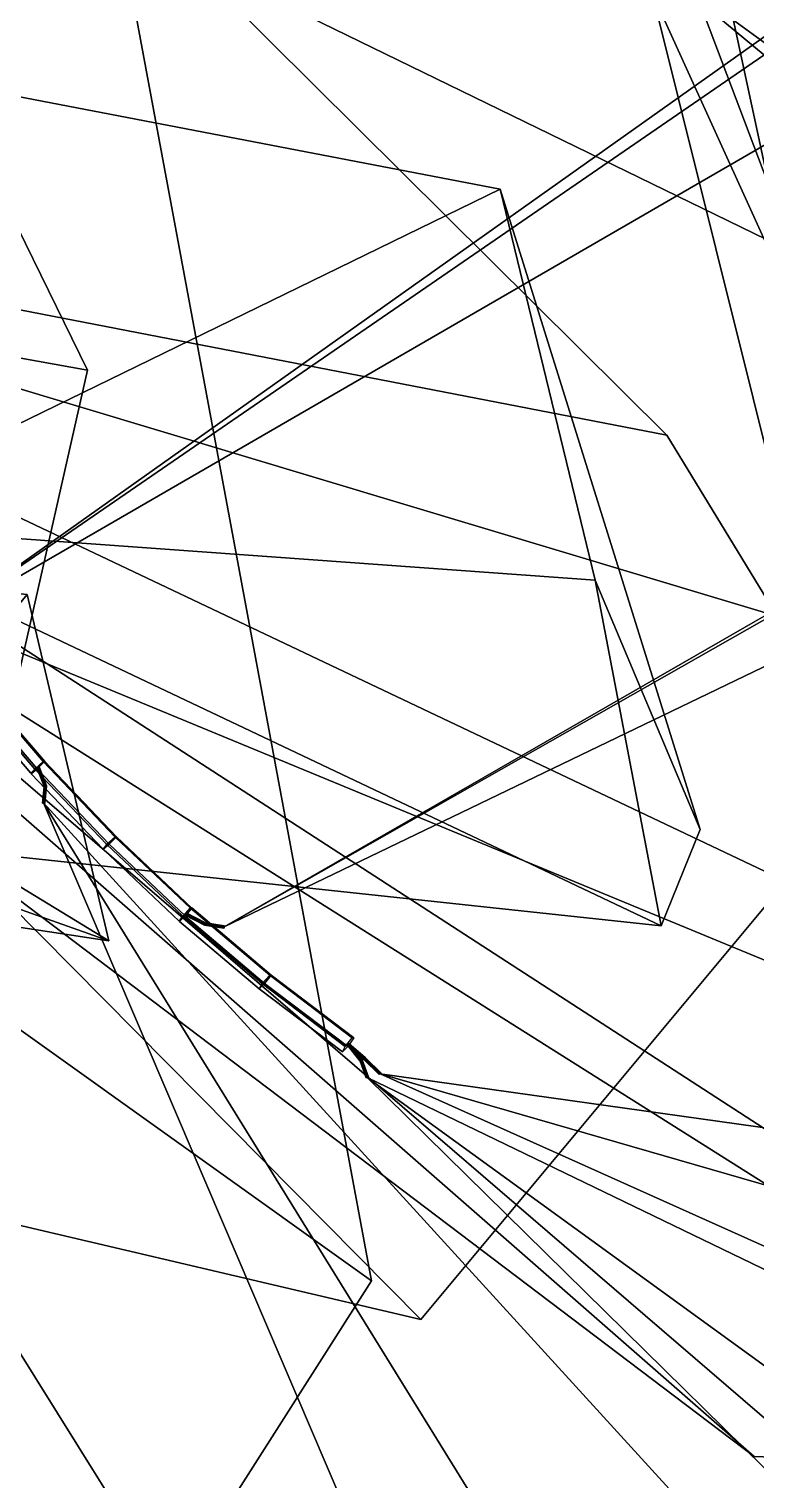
# Model space of a CAD drawing. Header units: metres. Extents: x -422 to 269, y -311 to 154.
# Drawn here: x -127.64 to -111.5, y -194.9 to -162.66 of the extents above; entities that cross this region are included whole.
import ezdxf

# ---------------------------------------------------------------- set-up
doc = ezdxf.new("R2010")
doc.units = ezdxf.units.M

msp = doc.modelspace()

# ---------------------------------------------------------------- linework, layer by layer
at = {"layer": 'coral-li_Leaf', "color": 3}
for points in [[(-112.0403, -108.6876, 421.2815), (-156.7112, -171.9143, 448.0213), (-122.5912, -112.8587, 399.1118)], [(-112.0403, -108.6876, 421.2815), (-122.5912, -112.8587, 399.1118), (-156.7112, -171.9143, 448.0213)], [(-122.5912, -112.8587, 399.1118), (-169.9484, -172.4239, 427.4928), (-184.7354, -177.2168, 402.6182)], [(-122.5912, -112.8587, 399.1118), (-184.7354, -177.2168, 402.6182), (-169.9484, -172.4239, 427.4928)], [(-122.5912, -112.8587, 399.1118), (-184.7354, -177.2168, 402.6182), (-142.5465, -114.0857, 372.0294)], [(-122.5912, -112.8587, 399.1118), (-142.5465, -114.0857, 372.0294), (-184.7354, -177.2168, 402.6182)], [(-122.5912, -112.8587, 399.1118), (-156.7112, -171.9143, 448.0213), (-169.9484, -172.4239, 427.4928)], [(-122.5912, -112.8587, 399.1118), (-169.9484, -172.4239, 427.4928), (-156.7112, -171.9143, 448.0213)], [(-119.864, -137.5672, 446.6989), (-101.603, -210.8203, 446.0946), (-116.3942, -142.0591, 430.5664)], [(-119.864, -137.5672, 446.6989), (-116.3942, -142.0591, 430.5664), (-101.603, -210.8203, 446.0946)], [(-145.9299, -137.768, 560.4674), (-107.4979, -165.7389, 564.7477), (-104.2776, -159.4318, 559.0472)], [(-145.9299, -137.768, 560.4674), (-104.2776, -159.4318, 559.0472), (-107.4979, -165.7389, 564.7477)], [(-136.7809, -142.153, 561.0158), (-100.0655, -172.557, 558.7153), (-97.1806, -166.1063, 552.9959)], [(-136.7809, -142.153, 561.0158), (-97.1806, -166.1063, 552.9959), (-100.0655, -172.557, 558.7153)], [(-97.1806, -166.1063, 552.9959), (-94.6266, -158.9595, 543.3316), (-136.7809, -142.153, 561.0158)], [(-97.1806, -166.1063, 552.9959), (-136.7809, -142.153, 561.0158), (-94.6266, -158.9595, 543.3316)], [(-116.3942, -142.0591, 430.5664), (-101.603, -210.8203, 446.0946), (-110.7307, -149.7929, 412.409)], [(-116.3942, -142.0591, 430.5664), (-110.7307, -149.7929, 412.409), (-101.603, -210.8203, 446.0946)], [(-101.3356, -156.3569, 608.0694), (-96.2085, -152.1013, 599.1275), (-129.8046, -175.9424, 583.1115)], [(-101.3356, -156.3569, 608.0694), (-129.8046, -175.9424, 583.1115), (-96.2085, -152.1013, 599.1275)], [(-116.4424, -157.9057, 536.8477), (-86.1551, -179.5672, 555.5946), (-106.6589, -154.3443, 531.1181)], [(-116.4424, -157.9057, 536.8477), (-106.6589, -154.3443, 531.1181), (-86.1551, -179.5672, 555.5946)], [(-129.8046, -175.9424, 583.1115), (-103.9128, -160.9437, 614.4241), (-101.3356, -156.3569, 608.0694)], [(-129.8046, -175.9424, 583.1115), (-101.3356, -156.3569, 608.0694), (-103.9128, -160.9437, 614.4241)], [(-123.6847, -161.2777, 542.6921), (-86.1551, -179.5672, 555.5946), (-116.4424, -157.9057, 536.8477)], [(-123.6847, -161.2777, 542.6921), (-116.4424, -157.9057, 536.8477), (-86.1551, -179.5672, 555.5946)], [(-93.227, -165.4888, 607.4523), (-87.5721, -162.0332, 598.4836), (-123.3093, -182.6082, 582.5736)], [(-93.227, -165.4888, 607.4523), (-123.3093, -182.6082, 582.5736), (-87.5721, -162.0332, 598.4836)], [(-132.4252, -173.6543, 636.0923), (-117.1798, -166.2158, 660.4221), (-133.7555, -163.027, 639.1981)], [(-132.4252, -173.6543, 636.0923), (-133.7555, -163.027, 639.1981), (-117.1798, -166.2158, 660.4221)], [(-123.3093, -182.6082, 582.5736), (-96.3506, -169.6103, 613.8802), (-93.227, -165.4888, 607.4523)], [(-123.3093, -182.6082, 582.5736), (-93.227, -165.4888, 607.4523), (-96.3506, -169.6103, 613.8802)], [(-132.4252, -173.6543, 636.0923), (-115.0713, -174.9032, 656.6143), (-117.1798, -166.2158, 660.4221)], [(-132.4252, -173.6543, 636.0923), (-117.1798, -166.2158, 660.4221), (-115.0713, -174.9032, 656.6143)], [(-115.0713, -174.9032, 656.6143), (-112.7432, -180.4447, 690.1672), (-117.1798, -166.2158, 660.4221)], [(-115.0713, -174.9032, 656.6143), (-117.1798, -166.2158, 660.4221), (-112.7432, -180.4447, 690.1672)], [(-129.9123, -180.8322, 632.8945), (-113.6105, -182.5814, 654.5127), (-132.4252, -173.6543, 636.0923)], [(-129.9123, -180.8322, 632.8945), (-132.4252, -173.6543, 636.0923), (-113.6105, -182.5814, 654.5127)], [(-132.4252, -173.6543, 636.0923), (-113.6105, -182.5814, 654.5127), (-115.0713, -174.9032, 656.6143)], [(-132.4252, -173.6543, 636.0923), (-115.0713, -174.9032, 656.6143), (-113.6105, -182.5814, 654.5127)], [(-137.4927, -181.1513, 646.8392), (-125.8747, -182.9157, 671.2944), (-140.559, -173.9523, 649.4535)], [(-137.4927, -181.1513, 646.8392), (-140.559, -173.9523, 649.4535), (-125.8747, -182.9157, 671.2944)], [(-140.559, -173.9523, 649.4535), (-125.8747, -182.9157, 671.2944), (-127.6876, -175.2247, 673.0454)], [(-140.559, -173.9523, 649.4535), (-127.6876, -175.2247, 673.0454), (-125.8747, -182.9157, 671.2944)], [(-134.0699, -173.9392, 582.4333), (-101.7412, -201.7583, 574.8984), (-99.6575, -195.6605, 569.7469)], [(-134.0699, -173.9392, 582.4333), (-99.6575, -195.6605, 569.7469), (-101.7412, -201.7583, 574.8984)], [(-99.6575, -195.6605, 569.7469), (-98.2884, -188.7333, 561.1159), (-134.0699, -173.9392, 582.4333)], [(-99.6575, -195.6605, 569.7469), (-134.0699, -173.9392, 582.4333), (-98.2884, -188.7333, 561.1159)], [(-113.6105, -182.5814, 654.5127), (-112.7432, -180.4447, 690.1672), (-115.0713, -174.9032, 656.6143)], [(-113.6105, -182.5814, 654.5127), (-115.0713, -174.9032, 656.6143), (-112.7432, -180.4447, 690.1672)], [(-125.8747, -182.9157, 671.2944), (-132.1754, -180.6803, 706.3924), (-127.6876, -175.2247, 673.0454)], [(-125.8747, -182.9157, 671.2944), (-127.6876, -175.2247, 673.0454), (-132.1754, -180.6803, 706.3924)], [(-127.3191, -179.8519, 582.0172), (-111.4668, -216.984, 566.3416), (-107.7237, -211.575, 561.3621)], [(-127.3191, -179.8519, 582.0172), (-107.7237, -211.575, 561.3621), (-111.4668, -216.984, 566.3416)], [(-107.7237, -211.575, 561.3621), (-104.7559, -204.6064, 553.1777), (-127.3191, -179.8519, 582.0172)], [(-107.7237, -211.575, 561.3621), (-127.3191, -179.8519, 582.0172), (-104.7559, -204.6064, 553.1777)], [(-120.1332, -185.9509, 581.2802), (-90.2118, -215.3927, 570.6167), (-88.07341, -209.2332, 565.5619)], [(-120.1332, -185.9509, 581.2802), (-88.07341, -209.2332, 565.5619), (-90.2118, -215.3927, 570.6167)], [(-88.07341, -209.2332, 565.5619), (-86.8156, -202.0624, 557.1149), (-120.1332, -185.9509, 581.2802)], [(-88.07341, -209.2332, 565.5619), (-120.1332, -185.9509, 581.2802), (-86.8156, -202.0624, 557.1149)], [(-119.8475, -185.8689, 581.5408), (-80.8457, -203.3855, 588.4582), (-78.9152, -197.6978, 582.8026)], [(-119.8475, -185.8689, 581.5408), (-78.9152, -197.6978, 582.8026), (-80.8457, -203.3855, 588.4582)], [(-78.9152, -197.6978, 582.8026), (-76.8069, -191.9131, 573.5048), (-119.8475, -185.8689, 581.5408)], [(-78.9152, -197.6978, 582.8026), (-119.8475, -185.8689, 581.5408), (-76.8069, -191.9131, 573.5048)]]:
    msp.add_3dface(points, dxfattribs=at)
at = {"layer": 'coral-li_Mrstm', "color": 3}
for points in [[(-144.287, -165.7146, 581.6705), (-116.1417, -153.1127, 576.9339), (-132.1665, -142.2441, 574.8683)], [(-144.287, -165.7146, 581.6705), (-132.1665, -142.2441, 574.8683), (-116.1417, -153.1127, 576.9339)], [(-144.287, -165.7146, 581.6705), (-130.4018, -146.8728, 566.9697), (-116.3327, -156.2987, 576.7962)], [(-144.287, -165.7146, 581.6705), (-116.3327, -156.2987, 576.7962), (-130.4018, -146.8728, 566.9697)], [(-144.287, -165.7146, 581.6705), (-113.4797, -171.6805, 613.2426), (-137.0375, -148.2832, 606.5098)], [(-144.287, -165.7146, 581.6705), (-137.0375, -148.2832, 606.5098), (-113.4797, -171.6805, 613.2426)], [(-155.7478, -164.9399, 588.3712), (-125.6655, -160.2179, 581.5771), (-139.2776, -148.3006, 574.3745)], [(-155.7478, -164.9399, 588.3712), (-139.2776, -148.3006, 574.3745), (-125.6655, -160.2179, 581.5771)], [(-144.287, -165.7146, 581.6705), (-104.1739, -184.7638, 578.5805), (-116.1417, -153.1127, 576.9339)], [(-144.287, -165.7146, 581.6705), (-116.1417, -153.1127, 576.9339), (-104.1739, -184.7638, 578.5805)], [(-144.287, -165.7146, 581.6705), (-116.3327, -156.2987, 576.7962), (-106.9536, -176.9333, 602.8685)], [(-144.287, -165.7146, 581.6705), (-106.9536, -176.9333, 602.8685), (-116.3327, -156.2987, 576.7962)], [(-155.7478, -164.9399, 588.3712), (-133.0777, -156.478, 575.0151), (-126.3459, -170.2357, 587.2117)], [(-155.7478, -164.9399, 588.3712), (-126.3459, -170.2357, 587.2117), (-133.0777, -156.478, 575.0151)], [(-155.7478, -164.9399, 588.3712), (-120.0385, -190.4747, 595.7404), (-125.6655, -160.2179, 581.5771)], [(-155.7478, -164.9399, 588.3712), (-125.6655, -160.2179, 581.5771), (-120.0385, -190.4747, 595.7404)], [(-155.7478, -164.9399, 588.3712), (-135.7359, -215.1279, 604.3903), (-120.0385, -190.4747, 595.7404)], [(-155.7478, -164.9399, 588.3712), (-120.0385, -190.4747, 595.7404), (-135.7359, -215.1279, 604.3903)], [(-155.7478, -164.9399, 588.3712), (-126.3459, -170.2357, 587.2117), (-130.7884, -189.8704, 615.2876)], [(-155.7478, -164.9399, 588.3712), (-130.7884, -189.8704, 615.2876), (-126.3459, -170.2357, 587.2117)], [(-144.287, -165.7146, 581.6705), (-118.9405, -191.3269, 625.0004), (-148.4552, -184.3974, 621.8583)], [(-144.287, -165.7146, 581.6705), (-148.4552, -184.3974, 621.8583), (-118.9405, -191.3269, 625.0004)], [(-144.287, -165.7146, 581.6705), (-143.0398, -209.3657, 573.7955), (-114.554, -213.3971, 577.3999)], [(-144.287, -165.7146, 581.6705), (-114.554, -213.3971, 577.3999), (-143.0398, -209.3657, 573.7955)], [(-144.287, -165.7146, 581.6705), (-114.554, -213.3971, 577.3999), (-104.1739, -184.7638, 578.5805)], [(-144.287, -165.7146, 581.6705), (-104.1739, -184.7638, 578.5805), (-114.554, -213.3971, 577.3999)], [(-144.287, -165.7146, 581.6705), (-135.1868, -176.4548, 555.2944), (-111.5395, -194.373, 572.9935)], [(-144.287, -165.7146, 581.6705), (-111.5395, -194.373, 572.9935), (-135.1868, -176.4548, 555.2944)], [(-144.287, -165.7146, 581.6705), (-111.5395, -194.373, 572.9935), (-99.3755, -194.8309, 599.3091)], [(-144.287, -165.7146, 581.6705), (-99.3755, -194.8309, 599.3091), (-111.5395, -194.373, 572.9935)], [(-144.287, -165.7146, 581.6705), (-99.3755, -194.8309, 599.3091), (-113.4797, -171.6805, 613.2426)], [(-144.287, -165.7146, 581.6705), (-113.4797, -171.6805, 613.2426), (-99.3755, -194.8309, 599.3091)], [(-144.287, -165.7146, 581.6705), (-106.9536, -176.9333, 602.8685), (-118.9405, -191.3269, 625.0004)], [(-144.287, -165.7146, 581.6705), (-118.9405, -191.3269, 625.0004), (-106.9536, -176.9333, 602.8685)]]:
    msp.add_3dface(points, dxfattribs=at)
at = {"layer": 'coral-li_Petiole', "color": 3}
for points in [[(-129.011, -177.347, 582.451), (-127.513, -179.1, 582.3364), (-127.3222, -178.9404, 582.3925), (-128.8448, -177.1627, 582.5099)], [(-128.8226, -177.1531, 582.7639), (-127.2952, -178.9339, 582.6461), (-127.4691, -179.0895, 582.749), (-128.9749, -177.3314, 582.8643)], [(-128.8448, -177.1627, 582.5099), (-127.3222, -178.9404, 582.3925), (-127.2952, -178.9339, 582.6461), (-128.8226, -177.1531, 582.7639)], [(-128.9749, -177.3314, 582.8643), (-127.4691, -179.0895, 582.749), (-127.6058, -179.1937, 582.5547), (-129.0931, -177.453, 582.668)], [(-129.0931, -177.453, 582.668), (-127.6058, -179.1937, 582.5547), (-127.513, -179.1, 582.3364), (-129.011, -177.347, 582.451)], [(-127.4654, -179.0935, 582.7487), (-125.8671, -180.7715, 582.6005), (-125.9995, -180.8805, 582.4059), (-127.5979, -179.2025, 582.5541)], [(-127.5979, -179.2025, 582.5541), (-125.9995, -180.8805, 582.4059), (-125.9136, -180.7794, 582.1881), (-127.512, -179.1014, 582.3363)], [(-127.512, -179.1014, 582.3363), (-125.9136, -180.7794, 582.1881), (-125.7311, -180.6105, 582.2448), (-127.3294, -178.9325, 582.393)], [(-127.4664, -179.0633, 582.5405), (-127.3056, -179.4887, 582.3437), (-127.2962, -179.4729, 582.3172), (-127.457, -179.0475, 582.514)], [(-127.4411, -179.0634, 582.5614), (-127.2803, -179.4888, 582.3646), (-127.3056, -179.4887, 582.3437), (-127.4664, -179.0633, 582.5405)], [(-127.3008, -178.9276, 582.6464), (-125.7025, -180.6057, 582.4982), (-125.8671, -180.7715, 582.6005), (-127.4654, -179.0935, 582.7487)], [(-127.457, -179.0475, 582.514), (-127.2962, -179.4729, 582.3172), (-127.2657, -179.4633, 582.3214), (-127.4265, -179.0379, 582.5181)], [(-127.4167, -179.0477, 582.5472), (-127.2559, -179.4731, 582.3505), (-127.2803, -179.4888, 582.3646), (-127.4411, -179.0634, 582.5614)], [(-127.4265, -179.0379, 582.5181), (-127.2657, -179.4633, 582.3214), (-127.2559, -179.4731, 582.3505), (-127.4167, -179.0477, 582.5472)], [(-127.3294, -178.9325, 582.393), (-125.7311, -180.6105, 582.2448), (-125.7025, -180.6057, 582.4982), (-127.3008, -178.9276, 582.6464)], [(-127.3056, -179.4887, 582.3437), (-127.3449, -179.8565, 582.0257), (-127.3361, -179.8368, 582.0017), (-127.2962, -179.4729, 582.3172)], [(-127.2803, -179.4888, 582.3646), (-127.3176, -179.8699, 582.038), (-127.3449, -179.8565, 582.0257), (-127.3056, -179.4887, 582.3437)], [(-127.2962, -179.4729, 582.3172), (-127.3361, -179.8368, 582.0017), (-127.304, -179.8377, 581.999), (-127.2657, -179.4633, 582.3214)], [(-127.2559, -179.4731, 582.3505), (-127.2926, -179.8581, 582.0213), (-127.3176, -179.8699, 582.038), (-127.2803, -179.4888, 582.3646)], [(-127.2657, -179.4633, 582.3214), (-127.304, -179.8377, 581.999), (-127.2926, -179.8581, 582.0213), (-127.2559, -179.4731, 582.3505)], [(-125.8671, -180.7715, 582.6005), (-124.1794, -182.3643, 582.4199), (-124.3075, -182.4779, 582.225), (-125.9995, -180.8805, 582.4059)], [(-125.9995, -180.8805, 582.4059), (-124.3075, -182.4779, 582.225), (-124.2288, -182.3698, 582.0078), (-125.9136, -180.7794, 582.1881)], [(-125.9136, -180.7794, 582.1881), (-124.2288, -182.3698, 582.0078), (-124.055, -182.1922, 582.0652), (-125.7311, -180.6105, 582.2448)], [(-125.7025, -180.6057, 582.4982), (-124.0247, -182.1888, 582.3184), (-124.1794, -182.3643, 582.4199), (-125.8671, -180.7715, 582.6005)], [(-125.7311, -180.6105, 582.2448), (-124.055, -182.1922, 582.0652), (-124.0247, -182.1888, 582.3184), (-125.7025, -180.6057, 582.4982)], [(-124.1753, -182.3678, 582.4194), (-122.4113, -183.8631, 582.2075), (-122.5347, -183.981, 582.0122), (-124.2987, -182.4857, 582.2241)], [(-124.2987, -182.4857, 582.2241), (-122.5347, -183.981, 582.0122), (-122.4636, -183.8664, 581.7957), (-124.2276, -182.371, 582.0076)], [(-124.2276, -182.371, 582.0076), (-122.4636, -183.8664, 581.7957), (-122.299, -183.6805, 581.8541), (-124.063, -182.1851, 582.066)], [(-124.0309, -182.1831, 582.319), (-122.2669, -183.6785, 582.1071), (-122.4113, -183.8631, 582.2075), (-124.1753, -182.3678, 582.4194)], [(-124.1675, -182.3209, 582.2341), (-123.7399, -182.543, 582.3498), (-123.7451, -182.5652, 582.3262), (-124.1727, -182.3431, 582.2105)], [(-124.1727, -182.3431, 582.2105), (-123.7451, -182.5652, 582.3262), (-123.7319, -182.5539, 582.2991), (-124.1595, -182.3318, 582.1834)], [(-124.1512, -182.2964, 582.2209), (-123.7236, -182.5184, 582.3367), (-123.7399, -182.543, 582.3498), (-124.1675, -182.3209, 582.2341)], [(-124.1595, -182.3318, 582.1834), (-123.7319, -182.5539, 582.2991), (-123.7187, -182.5251, 582.3055), (-124.1463, -182.3031, 582.1898)], [(-124.1463, -182.3031, 582.1898), (-123.7187, -182.5251, 582.3055), (-123.7236, -182.5184, 582.3367), (-124.1512, -182.2964, 582.2209)], [(-124.063, -182.1851, 582.066), (-122.299, -183.6805, 581.8541), (-122.2669, -183.6785, 582.1071), (-124.0309, -182.1831, 582.319)], [(-123.7399, -182.543, 582.3498), (-123.3233, -182.6079, 582.5973), (-123.3166, -182.6342, 582.5789), (-123.7451, -182.5652, 582.3262)], [(-123.7451, -182.5652, 582.3262), (-123.3166, -182.6342, 582.5789), (-123.2998, -182.6241, 582.5533), (-123.7319, -182.5539, 582.2991)], [(-123.7236, -182.5184, 582.3367), (-123.3106, -182.5822, 582.5826), (-123.3233, -182.6079, 582.5973), (-123.7399, -182.543, 582.3498)], [(-123.7319, -182.5539, 582.2991), (-123.2998, -182.6241, 582.5533), (-123.2961, -182.5921, 582.5555), (-123.7187, -182.5251, 582.3055)], [(-123.7187, -182.5251, 582.3055), (-123.2961, -182.5921, 582.5555), (-123.3106, -182.5822, 582.5826), (-123.7236, -182.5184, 582.3367)], [(-122.4636, -183.8664, 581.7957), (-120.6233, -185.2646, 581.5527), (-120.4684, -185.0709, 581.612), (-122.299, -183.6805, 581.8541)], [(-122.2669, -183.6785, 582.1071), (-120.4344, -185.0702, 581.8648), (-120.5681, -185.2634, 581.9641), (-122.4113, -183.8631, 582.2075)], [(-122.299, -183.6805, 581.8541), (-120.4684, -185.0709, 581.612), (-120.4344, -185.0702, 581.8648), (-122.2669, -183.6785, 582.1071)], [(-122.4113, -183.8631, 582.2075), (-120.5681, -185.2634, 581.9641), (-120.6866, -185.3854, 581.7682), (-122.5347, -183.981, 582.0122)], [(-122.5347, -183.981, 582.0122), (-120.6866, -185.3854, 581.7682), (-120.6233, -185.2646, 581.5527), (-122.4636, -183.8664, 581.7957)], [(-120.5772, -185.2294, 581.7563), (-120.2925, -185.5914, 581.5732), (-120.287, -185.5737, 581.5469), (-120.5716, -185.2117, 581.7299)], [(-120.5538, -185.2221, 581.7782), (-120.2692, -185.5841, 581.5952), (-120.2925, -185.5914, 581.5732), (-120.5772, -185.2294, 581.7563)], [(-120.5742, -185.2325, 581.7551), (-120.2059, -185.552, 581.6668), (-120.1986, -185.5361, 581.6397), (-120.567, -185.2166, 581.728)], [(-120.5568, -185.2191, 581.7794), (-120.1884, -185.5386, 581.6912), (-120.2059, -185.552, 581.6668), (-120.5742, -185.2325, 581.7551)], [(-120.5716, -185.2117, 581.7299), (-120.287, -185.5737, 581.5469), (-120.2608, -185.5557, 581.5521), (-120.5454, -185.1937, 581.7351)], [(-120.567, -185.2166, 581.728), (-120.1986, -185.5361, 581.6397), (-120.177, -185.5132, 581.6469), (-120.5454, -185.1937, 581.7351)], [(-120.5391, -185.1952, 581.7667), (-120.1708, -185.5148, 581.6785), (-120.1884, -185.5386, 581.6912), (-120.5568, -185.2191, 581.7794)], [(-120.5344, -185.2001, 581.7648), (-120.2498, -185.5621, 581.5817), (-120.2692, -185.5841, 581.5952), (-120.5538, -185.2221, 581.7782)], [(-120.5454, -185.1937, 581.7351), (-120.2608, -185.5557, 581.5521), (-120.2498, -185.5621, 581.5817), (-120.5344, -185.2001, 581.7648)], [(-120.5454, -185.1937, 581.7351), (-120.177, -185.5132, 581.6469), (-120.1708, -185.5148, 581.6785), (-120.5391, -185.1952, 581.7667)], [(-120.2925, -185.5914, 581.5732), (-120.1564, -185.9642, 581.2865), (-120.1525, -185.9438, 581.2618), (-120.287, -185.5737, 581.5469)], [(-120.2692, -185.5841, 581.5952), (-120.1279, -185.9661, 581.3026), (-120.1564, -185.9642, 581.2865), (-120.2925, -185.5914, 581.5732)], [(-120.287, -185.5737, 581.5469), (-120.1525, -185.9438, 581.2618), (-120.1221, -185.9331, 581.2624), (-120.2608, -185.5557, 581.5521)], [(-120.2498, -185.5621, 581.5817), (-120.107, -185.9467, 581.2874), (-120.1279, -185.9661, 581.3026), (-120.2692, -185.5841, 581.5952)], [(-120.2608, -185.5557, 581.5521), (-120.1221, -185.9331, 581.2624), (-120.107, -185.9467, 581.2874), (-120.2498, -185.5621, 581.5817)], [(-120.2059, -185.552, 581.6668), (-119.8663, -185.8888, 581.5433), (-119.8597, -185.8723, 581.5164), (-120.1986, -185.5361, 581.6397)], [(-120.1884, -185.5386, 581.6912), (-119.8466, -185.8775, 581.567), (-119.8663, -185.8888, 581.5433), (-120.2059, -185.552, 581.6668)], [(-120.1986, -185.5361, 581.6397), (-119.8597, -185.8723, 581.5164), (-119.8363, -185.8511, 581.523), (-120.177, -185.5132, 581.6469)], [(-120.1708, -185.5148, 581.6785), (-119.8282, -185.8543, 581.5541), (-119.8466, -185.8775, 581.567), (-120.1884, -185.5386, 581.6912)], [(-120.177, -185.5132, 581.6469), (-119.8363, -185.8511, 581.523), (-119.8282, -185.8543, 581.5541), (-120.1708, -185.5148, 581.6785)]]:
    msp.add_3dface(points, dxfattribs=at)

doc.saveas('drawing.dxf')
